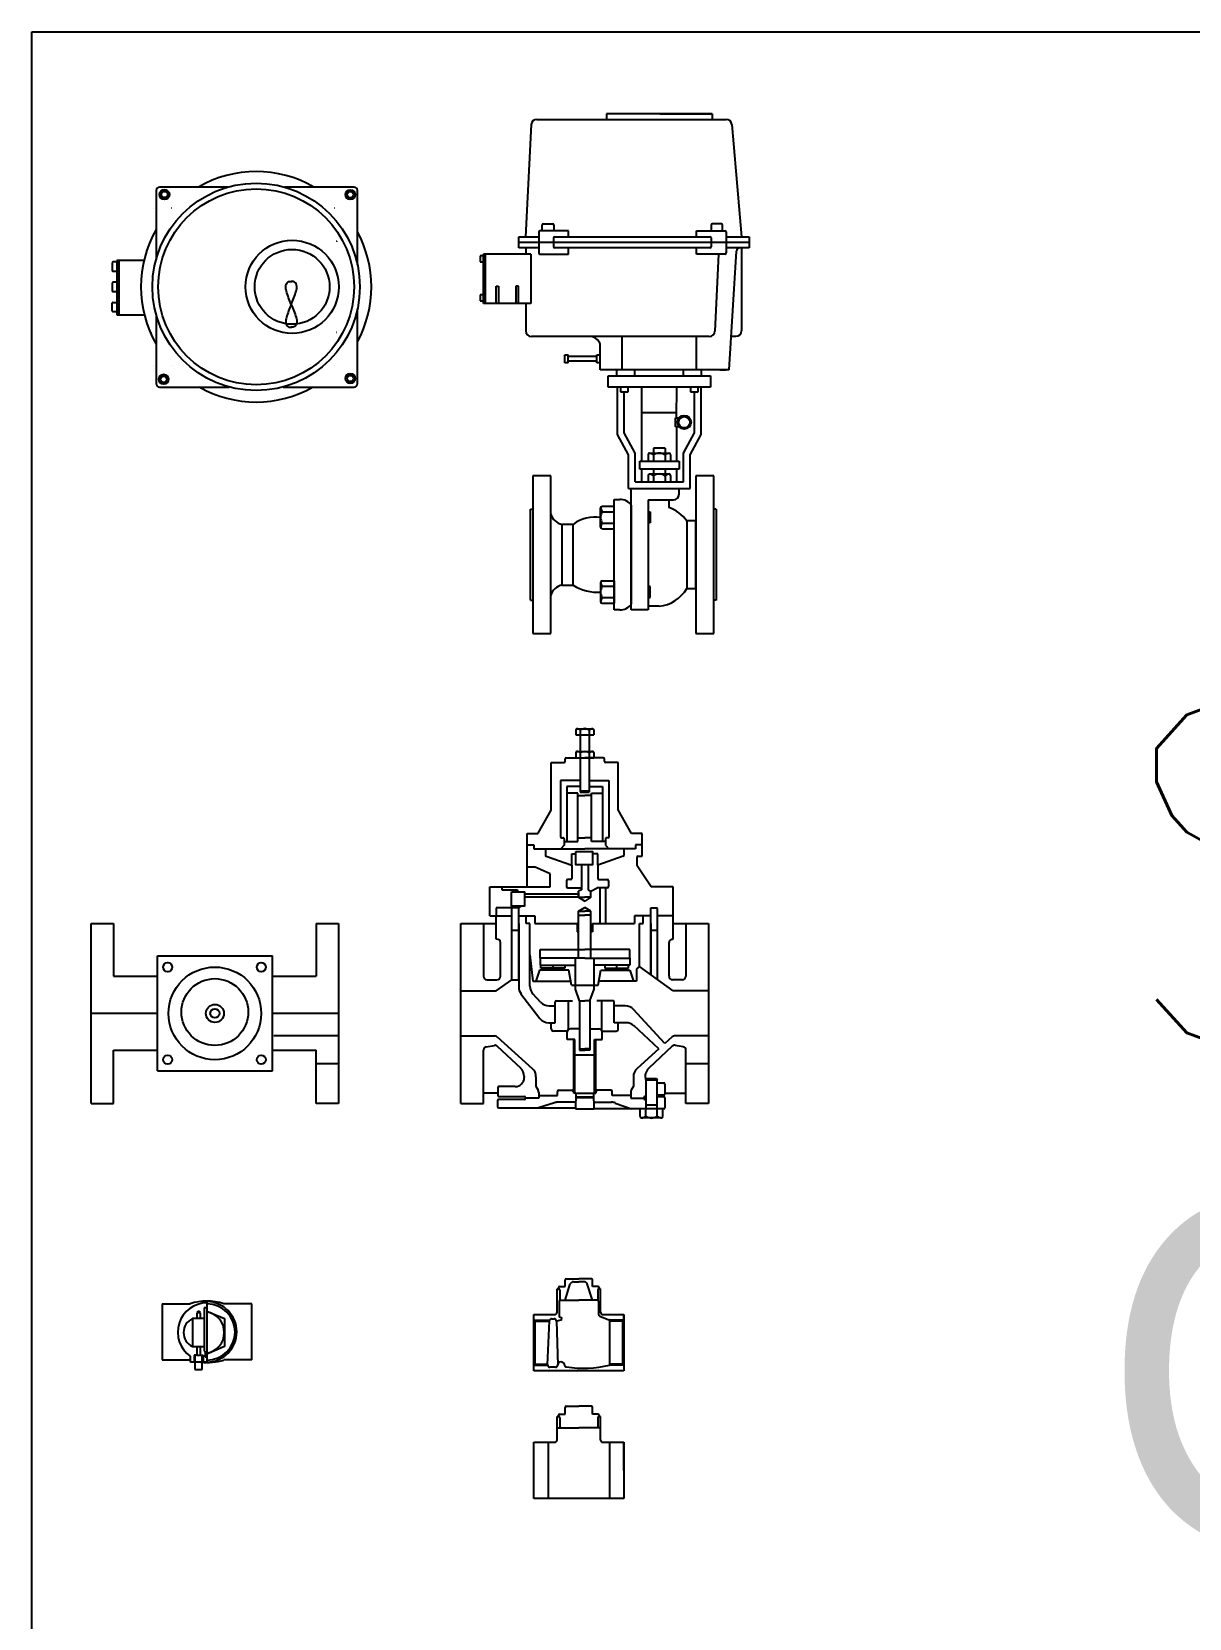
# Model space of a CAD drawing. Extents: x 101553 to 116917, y 3465 to 8824.
# Drawn here: x 101553 to 102582, y 7414 to 8824 of the extents above; entities that cross this region are included whole.
import ezdxf

# ---------------------------------------------------------------- set-up
doc = ezdxf.new("R2010")
doc.units = 0
doc.header["$LTSCALE"] = 200
doc.header["$MEASUREMENT"] = 0
for name, pattern in [('ACAD_ISO02W100', [15, 12, -3]), ('ACAD_ISO07W100', [3, 0, -3]), ('CONTINUOUS2', [0])]:
    doc.linetypes.add(name, pattern=pattern)
doc.layers.add('biaozhu', color=4, linetype='CONTINUOUS')
doc.layers.add('shebai', color=1, linetype='CONTINUOUS')
doc.styles.get("Standard").update_dxf_attribs({"font": 'txt.shx', "bigfont": 'bigfont.shx'})

msp = doc.modelspace()

# ---------------------------------------------------------------- linework, layer by layer
at = {"layer": 'shebai', "color": 1, "linetype": 'ByBlock'}
for p, q in [((102064.4, 8751.5), (102064.4, 8746.5)), ((102158.3, 8751.5), (102064.4, 8751.5)), ((102111.7, 8751.5), (102158.3, 8751.5)), ((102158.3, 8751.5), (102158.3, 8746.5)), ((101997.4, 8741.9), (101992.5, 8642.2)), ((102002.4, 8746.5), (102170.8, 8746.5)), ((102175.8, 8741.9), (102184.4, 8642.2)), ((102007.3, 8647.5), (102007.3, 8652.6)), ((102008.3, 8653.6), (102016.5, 8653.6)), ((102017.5, 8652.6), (102017.5, 8647.5)), ((102157.5, 8652.6), (102157.5, 8647.5)), ((102166.6, 8653.6), (102158.5, 8653.6)), ((102167.6, 8647.5), (102167.6, 8652.6)), ((101986.3, 8632.2), (101986.3, 8642.2)), ((101986.3, 8642.2), (102004.1, 8642.2)), ((101986.3, 8637.2), (102191.3, 8637.2)), ((102004.1, 8646.5), (102004.1, 8627.8)), ((102030.5, 8647.5), (102005.1, 8647.5)), ((102017.4, 8641.2), (102017.4, 8633.2)), ((102018.4, 8642.2), (102156.6, 8642.2)), ((102030.5, 8642.2), (102030.5, 8647.5)), ((102144.5, 8642.2), (102144.5, 8647.5)), ((102144.5, 8647.5), (102169.9, 8647.5)), ((102157.5, 8641.2), (102157.5, 8633.2)), ((102170.9, 8646.5), (102170.9, 8627.8)), ((102170.9, 8642.2), (102191.3, 8642.2)), ((102191.3, 8642.2), (102191.3, 8632.2)), ((101955, 8625.3), (101952.1, 8625.3)), ((101952.1, 8625.3), (101952.1, 8619.8)), ((101955, 8582.9), (101955, 8626.7)), ((101997.1, 8626.7), (101955, 8626.7)), ((101956.8, 8582.9), (101956.8, 8626.7)), ((102004.1, 8632.2), (101986.3, 8632.2)), ((101992.6, 8631.9), (101992.6, 8626.6)), ((101997.1, 8626.7), (101997.1, 8582.9)), ((102005.1, 8626.8), (102030.5, 8626.8)), ((102156.5, 8632.2), (102018.4, 8632.2)), ((102030.5, 8626.8), (102030.5, 8632.2)), ((102144.5, 8626.8), (102144.5, 8632.2)), ((102169.9, 8626.8), (102144.5, 8626.8)), ((102164, 8626.8), (102160.8, 8558.1)), ((102191.3, 8632.2), (102170.9, 8632.2)), ((102173.3, 8523.9), (102179.9, 8629.4)), ((102184.4, 8632.2), (102182.9, 8632.2)), ((102184.4, 8632.2), (102184.4, 8558.6)), ((101952.1, 8619.8), (101955, 8619.8)), ((101952.1, 8590.6), (101952.1, 8585.1)), ((101955, 8590.6), (101952.1, 8590.6)), ((101952.1, 8585.1), (101955, 8585.1)), ((101997.1, 8582.9), (101955, 8582.9)), ((101992.6, 8582.9), (101992.6, 8558.4)), ((102155.8, 8553.4), (101997.6, 8553.4)), ((102078.2, 8523.9), (102078.2, 8553.4)), ((102144.5, 8523.9), (102144.5, 8553.4)), ((102175.1, 8553.6), (102179.4, 8553.6)), ((102027.4, 8537), (102030.4, 8537)), ((102027.4, 8530), (102027.4, 8537)), ((102055.7, 8535.7), (102030.3, 8535.7)), ((102030.4, 8530), (102030.4, 8537)), ((102055.7, 8530), (102055.7, 8537)), ((102055.7, 8537), (102058.7, 8537)), ((102058.7, 8523.9), (102058.7, 8546)), ((102058.7, 8530), (102058.7, 8537)), ((102030.4, 8530), (102027.4, 8530)), ((102055.7, 8531.4), (102030.3, 8531.4)), ((102058.7, 8530), (102055.7, 8530)), ((102173.3, 8523.9), (102058.7, 8523.9)), ((102073.2, 8523.9), (102073.2, 8518.7)), ((102089.4, 8523.9), (102089.4, 8518.9)), ((102132.4, 8523.9), (102132.4, 8518.7)), ((102148.6, 8523.9), (102148.6, 8518.9)), ((102165.1, 8523.9), (102170.8, 8523.9)), ((102065.9, 8508.5), (102065.9, 8518.5)), ((102065.9, 8518.5), (102156.9, 8518.5)), ((102156.9, 8508.5), (102065.9, 8508.5)), ((102074.2, 8466.4), (102074.2, 8508.5)), ((102076.9, 8508.5), (102076.9, 8504.1)), ((102083.5, 8504.1), (102083.5, 8508.5)), ((102095.9, 8442.7), (102095.9, 8508.5)), ((102126.7, 8481.2), (102126.8, 8508.5)), ((102139.2, 8508.5), (102139.2, 8504.1)), ((102145.8, 8504.1), (102145.8, 8508.5)), ((102148.5, 8466.4), (102148.5, 8508.5)), ((102156.9, 8518.5), (102156.9, 8508.5)), ((102076.9, 8504.1), (102083.5, 8504.1)), ((102080.2, 8467.9), (102080.2, 8504.1)), ((102139.2, 8504.1), (102145.8, 8504.1)), ((102142.5, 8467.9), (102142.5, 8504.1)), ((102095.9, 8485.9), (102126.8, 8485.9)), ((102125.7, 8481.2), (102129, 8481.2)), ((102125.7, 8473.2), (102125.7, 8481.2)), ((102083.8, 8448.2), (102074.2, 8466.4)), ((102089.8, 8449.6), (102080.2, 8467.9)), ((102129, 8473.2), (102125.7, 8473.2)), ((102126.8, 8442.7), (102126.8, 8473.2)), ((102132.8, 8449.6), (102142.5, 8467.9)), ((102138.8, 8448.2), (102148.5, 8466.4)), ((102116.4, 8454), (102106.3, 8454)), ((102083.8, 8418.2), (102083.8, 8448.2)), ((102089.8, 8424.2), (102089.8, 8449.6)), ((102093.9, 8435.4), (102093.9, 8442.7)), ((102093.9, 8442.7), (102129, 8442.7)), ((102129, 8442.7), (102129, 8435.4)), ((102132.8, 8424.2), (102132.8, 8449.6)), ((102138.8, 8418.2), (102138.8, 8448.2)), ((102089.8, 8424.2), (102132.8, 8424.2)), ((102129, 8435.4), (102093.9, 8435.4)), ((102095.9, 8424.2), (102095.9, 8435.4)), ((102116.4, 8435.4), (102106.3, 8435.4)), ((102126.8, 8424.2), (102126.8, 8435.4)), ((102083.8, 8418.2), (102138.8, 8418.2)), ((102086.3, 8310.4), (102086.3, 8418.2)), ((102128.9, 8413.2), (102128.9, 8418.2)), ((102071.3, 8310.4), (102071.3, 8408.4)), ((102071.3, 8408.4), (102076.3, 8408.4)), ((102086.3, 8403.4), (102086.3, 8315.4)), ((102101.3, 8408.2), (102101.3, 8310.4)), ((102101.3, 8408.2), (102123.9, 8408.2)), ((102101.3, 8397.6), (102103.3, 8397.6)), ((102103.3, 8397.6), (102103.3, 8387.6)), ((102024.8, 8386.4), (102024.8, 8332.4)), ((102034.8, 8386.4), (102024.8, 8386.4)), ((102034.8, 8332.4), (102034.8, 8386.4)), ((102103.3, 8387.6), (102101.3, 8387.6)), ((102135.8, 8389.4), (102135.8, 8329.4)), ((102143.8, 8389.4), (102135.8, 8389.4)), ((102143.8, 8329.4), (102143.8, 8389.4)), ((102024.8, 8332.4), (102034.8, 8332.4)), ((102103.3, 8331.2), (102101.3, 8331.2)), ((102103.3, 8321.2), (102103.3, 8331.2)), ((102135.8, 8329.4), (102143.8, 8329.4)), ((102076.3, 8310.4), (102071.3, 8310.4)), ((102101.3, 8310.4), (102086.3, 8310.4)), ((102101.3, 8321.2), (102103.3, 8321.2))]:
    msp.add_line(p, q, dxfattribs=at)
at = {"layer": 'shebai', "color": 1, "linetype": 'ByBlock', "ltscale": 0.1}
for p, q in [((101664, 8683.3), (101664, 8622.1)), ((101727.7, 8686.3), (101667, 8686.3)), ((101840, 8686.3), (101778.1, 8686.3)), ((101843, 8617.3), (101843, 8683.3)), ((101629, 8620.9), (101629, 8572.7)), ((101653.1, 8620.9), (101629, 8620.9)), ((101630.8, 8620.9), (101630.8, 8572.9)), ((101624.9, 8619.2), (101624.9, 8612)), ((101629, 8619.7), (101625.4, 8619.7)), ((101625.4, 8611.5), (101629, 8611.5)), ((101624.9, 8601.2), (101624.9, 8593.9)), ((101629, 8601.7), (101625.4, 8601.7)), ((101625.4, 8593.4), (101629, 8593.4)), ((101624.9, 8575.9), (101624.9, 8583.2)), ((101625.4, 8583.7), (101629, 8583.7)), ((101629, 8575.4), (101625.4, 8575.4)), ((101629, 8572.7), (101653.6, 8572.7)), ((101664, 8573.1), (101664, 8511.5)), ((101843, 8511.5), (101843, 8577.8)), ((101667, 8508.5), (101729, 8508.5)), ((101776.9, 8508.5), (101840, 8508.5)), ((102119.8, 8408.2), (102119.8, 8401.3)), ((102111.3, 8313.5), (102101.3, 8313.5)), ((102041, 8199.1), (102041, 8184.5)), ((102049.1, 8199.1), (102049.1, 8184.5)), ((102015.3, 8174.6), (102023.1, 8174.6)), ((102015.3, 8132.7), (102015.3, 8174.6)), ((102023.1, 8174.6), (102026.5, 8174.6)), ((102027.5, 8175.6), (102027.5, 8177.9)), ((102028.5, 8178.9), (102045, 8178.9)), ((102041, 8178.9), (102041, 8148.1)), ((102061.5, 8178.9), (102045, 8178.9)), ((102049.1, 8178.9), (102049.1, 8148.1)), ((102062.5, 8175.6), (102062.5, 8177.9)), ((102066.9, 8174.6), (102063.5, 8174.6)), ((102074.7, 8174.6), (102066.9, 8174.6)), ((102074.7, 8132.4), (102074.7, 8174.6)), ((102041, 8158.6), (102023.4, 8158.6)), ((102023.4, 8158.6), (102023.4, 8108.6)), ((102049.1, 8158.6), (102066.6, 8158.6)), ((102066.6, 8158.6), (102066.6, 8108.6)), ((102041, 8153.2), (102029.2, 8153.2)), ((102029.2, 8153.2), (102029.2, 8104)), ((102039, 8147.3), (102029.2, 8147.3)), ((102039, 8104.4), (102039, 8147.3)), ((102039, 8145.4), (102045, 8145.4)), ((102049.1, 8149), (102041, 8149)), ((102041, 8148.1), (102049.1, 8148.1)), ((102051.1, 8145.4), (102045, 8145.4)), ((102049.1, 8153.2), (102060.9, 8153.2)), ((102051.1, 8147.3), (102060.9, 8147.3)), ((102051.1, 8104.4), (102051.1, 8147.3)), ((102060.9, 8153.2), (102060.9, 8104)), ((102003.6, 8111.9), (102015.2, 8132.2)), ((102086.7, 8111.4), (102074.7, 8132.4)), ((101993.9, 8064.1), (101993.9, 8111.4)), ((101993.9, 8111.4), (102002.8, 8111.4)), ((101993.9, 8101.4), (101999.9, 8101.4)), ((101999.9, 8101.4), (101999.9, 8097.9)), ((102026.6, 8101.1), (102023.7, 8097.9)), ((102024.4, 8107.6), (102025.7, 8107.6)), ((102026.7, 8106.6), (102026.6, 8101.1)), ((102026.6, 8104.4), (102039, 8104.4)), ((102039, 8107.6), (102045, 8107.6)), ((102051.1, 8107.6), (102045, 8107.6)), ((102063.4, 8104.4), (102051.1, 8104.4)), ((102063.4, 8106.6), (102063.4, 8101.1)), ((102063.4, 8101.1), (102066.4, 8097.9)), ((102065.6, 8107.6), (102064.4, 8107.6)), ((102096.1, 8111.4), (102086.7, 8111.4)), ((102096.1, 8101.4), (102090.2, 8101.4)), ((102090.2, 8101.4), (102090.2, 8097.9)), ((102096.1, 8091.4), (102096.1, 8111.4)), ((101999.9, 8097.9), (102045, 8097.9)), ((102010.1, 8097.9), (102010.1, 8092.2)), ((102010.8, 8091.2), (102033.5, 8083.2)), ((102033.5, 8083.2), (102033.5, 8093.5)), ((102033.5, 8093.5), (102037, 8093.5)), ((102090.2, 8097.9), (102045, 8097.9)), ((102056.6, 8093.5), (102051.9, 8093.5)), ((102056.6, 8083.2), (102056.6, 8093.5)), ((102079.2, 8091.2), (102056.6, 8083.2)), ((102079.9, 8097.9), (102079.9, 8092.2)), ((102091.5, 8083.1), (102091.5, 8090.4)), ((102092.5, 8091.4), (102096.1, 8091.4)), ((102001.1, 8081.4), (101993.6, 8081.4)), ((102014.3, 8075.6), (102001.1, 8081.4)), ((102014.3, 8064.1), (102014.3, 8075.6)), ((102032.5, 8070.5), (102029.9, 8070.5)), ((102033.5, 8083.2), (102033.5, 8071.5)), ((102042.1, 8083.6), (102042.1, 8061.3)), ((102048, 8083.6), (102048, 8061.3)), ((102056.6, 8083.2), (102056.6, 8071.5)), ((102057.6, 8070.5), (102065.2, 8070.5)), ((102104.1, 8064.1), (102091.7, 8082.6)), ((101960.6, 8038.2), (101960.6, 8064.1)), ((101960.6, 8064.1), (102014.3, 8064.1)), ((101971.4, 8064.1), (101971.4, 8061.3)), ((101971.4, 8061.3), (101985.2, 8061.3)), ((101985.2, 8061.3), (101985.2, 8059.5)), ((102039.6, 8057.5), (101991.5, 8057.5)), ((102028.9, 8069.5), (102028.9, 8064.3)), ((102029.9, 8063.3), (102042.1, 8063.3)), ((102042.1, 8061.3), (102039.6, 8060.2)), ((102039.6, 8054.8), (102039.6, 8060.2)), ((102039.6, 8059.1), (102039.6, 8054.8)), ((102048, 8061.3), (102050.4, 8060.2)), ((102050.4, 8060.2), (102056.2, 8063.3)), ((102050.4, 8054.8), (102050.4, 8060.2)), ((102065.2, 8063.3), (102056.2, 8063.3)), ((102058.6, 8063.3), (102058.6, 8031.5)), ((102063.4, 8063.3), (102063.4, 8031.5)), ((102066.2, 8069.5), (102066.2, 8064.3)), ((102123.7, 8064.1), (102104.1, 8064.1)), ((102123.7, 8038.2), (102123.7, 8064.1)), ((101986.3, 8045.3), (101966.3, 8045.3)), ((101966.3, 8045.3), (101966.3, 8038.2)), ((101980.2, 7981.4), (101980.2, 8045.3)), ((101986.3, 8045.3), (101980.2, 8045.3)), ((101988.1, 8046.8), (101986.3, 8045.3)), ((101986.3, 7981.4), (101986.3, 8045.3)), ((102039.6, 8054.8), (101991.5, 8054.8)), ((102039.6, 8054.8), (102045, 8054.8)), ((102039.6, 8054.8), (102045, 8051.3)), ((102039.6, 8042.3), (102045, 8045.8)), ((102039.6, 8042.3), (102045, 8042.3)), ((102039.6, 8039), (102039.6, 8042.3)), ((102050.4, 8054.8), (102045, 8051.3)), ((102050.4, 8054.8), (102045, 8054.8)), ((102050.4, 8042.3), (102045, 8045.8)), ((102050.4, 8042.3), (102045, 8042.3)), ((102050.4, 8039), (102050.4, 8042.3)), ((102103.8, 7986), (102103.8, 8045.3)), ((102103.8, 8045.3), (102109.8, 8045.3)), ((102109.8, 7981.4), (102109.8, 8044.7)), ((101606.2, 8031.5), (101626.2, 8031.5)), ((101606.2, 7871.5), (101606.2, 8031.5)), ((101626.2, 8031.5), (101626.2, 7984.5)), ((101806.2, 8031.5), (101806.2, 7984.5)), ((101806.2, 8031.5), (101826.2, 8031.5)), ((101826.2, 8031.5), (101826.2, 7871.5)), ((101935, 7871.5), (101935, 8031.5)), ((101935, 8031.5), (101955, 8031.5)), ((101935, 8031.5), (101966.3, 8031.5)), ((101955, 8031.5), (101955, 7984.5)), ((101960.6, 8038.2), (101966.3, 8038.2)), ((101966.3, 8017.5), (101966.3, 8038.2)), ((101966.3, 8038.2), (101980.2, 8038.2)), ((101986.3, 8038.2), (102000.8, 8038.2)), ((101986.3, 8031.5), (101986.3, 7975)), ((101993, 8031.5), (101993, 8038.2)), ((101996.3, 8031.5), (101993, 8031.5)), ((101996.3, 7975.6), (101996.3, 8031.5)), ((102000.8, 8038.2), (102000.8, 8031.5)), ((102000.8, 8031.5), (102038.2, 8031.5)), ((102038.2, 8031.5), (102038.2, 8024.1)), ((102039.6, 8000.7), (102039.6, 8039)), ((102039.6, 8039), (102045, 8039)), ((102050.4, 8039), (102045, 8039)), ((102050.4, 8000.7), (102050.4, 8039)), ((102051.8, 8031.5), (102089.2, 8031.5)), ((102051.8, 8031.5), (102051.8, 8024.1)), ((102089.2, 8038.2), (102089.2, 8031.5)), ((102103.8, 8038.2), (102089.2, 8038.2)), ((102093.8, 7993.2), (102093.8, 8031.5)), ((102093.8, 8031.5), (102097, 8031.5)), ((102097, 8031.5), (102097, 8038.2)), ((102103.8, 8031.5), (102103.8, 7986)), ((102123.7, 8038.2), (102109.8, 8038.2)), ((102123.7, 8017.5), (102123.7, 8038.2)), ((102124, 8031.5), (102155, 8031.5)), ((102135, 8031.5), (102135, 7984.5)), ((102155, 8031.5), (102155, 7871.5)), ((101967, 8017.5), (101966.3, 8017.5)), ((101970, 7984.5), (101970, 8014.5)), ((101980.2, 8025.6), (101986.3, 8025.6)), ((102038.2, 8024.1), (102039.6, 8024.1)), ((102051.8, 8024.1), (102050.4, 8024.1)), ((102103.8, 8025.6), (102109.8, 8025.6)), ((102120, 7984.5), (102120, 8014.5)), ((102123, 8017.5), (102123.7, 8017.5)), ((101665.1, 8002.6), (101767.4, 8002.6)), ((101665.1, 7900.4), (101665.1, 8002.6)), ((101767.4, 7900.4), (101767.4, 8002.6)), ((101996.3, 8003.6), (101998.8, 7980.3)), ((102005.3, 8008.3), (102045, 8008.3)), ((102005.3, 8000.7), (102005.3, 8008.3)), ((102005.3, 8000.7), (102005.3, 7994.5)), ((102045, 8000.7), (102005.3, 8000.7)), ((102036.8, 7973.2), (102036.8, 8000.7)), ((102085.2, 8008.3), (102045, 8008.3)), ((102045, 8000.7), (102085.2, 8000.7)), ((102053.3, 7973.2), (102053.3, 8000.7)), ((102085.2, 8000.7), (102085.2, 8008.3)), ((102085.2, 8000.7), (102085.2, 7994.5)), ((102004.9, 7989.9), (102001.6, 7980.3)), ((102030.8, 7989.9), (102004.9, 7989.9)), ((102005.3, 7994.5), (102036.8, 7994.5)), ((102006.1, 7991.7), (102006.1, 7994.5)), ((102027.3, 7991.7), (102006.1, 7991.7)), ((102016.6, 7994.5), (102016.6, 7989.9)), ((102027.3, 7994.5), (102027.3, 7991.7)), ((102033.4, 7976.7), (102030.8, 7989.9)), ((102085.2, 7994.5), (102053.3, 7994.5)), ((102057, 7976.7), (102059.2, 7989.9)), ((102059.2, 7989.9), (102085.1, 7989.9)), ((102062.8, 7994.5), (102062.8, 7991.7)), ((102062.8, 7991.7), (102084, 7991.7)), ((102073.4, 7994.5), (102073.4, 7989.9)), ((102084, 7991.7), (102084, 7994.5)), ((102085.1, 7989.9), (102088.4, 7980.3)), ((102093.8, 7993.2), (102091.2, 7991.1)), ((102091.2, 7991.1), (102091.2, 7980.3)), ((102123.7, 7971.5), (102093.8, 7993.2)), ((101606.2, 7951.5), (101606.2, 7971.5)), ((101626.2, 7984.5), (101665.1, 7984.5)), ((101767.4, 7984.5), (101806.2, 7984.5)), ((101935, 7971.5), (101966.3, 7971.5)), ((101935, 7951.5), (101935, 7971.5)), ((101958, 7981.5), (101967, 7981.5)), ((101966.3, 7971.5), (101980.2, 7981.4)), ((101980.2, 7981.4), (101986.3, 7981.4)), ((101998.8, 7980.3), (102032.5, 7980.3)), ((102033.4, 7976.7), (102057, 7976.7)), ((102040.5, 7962.8), (102036.8, 7973.2)), ((102049.5, 7962.8), (102053.3, 7973.2)), ((102091.2, 7980.3), (102057.6, 7980.3)), ((102132, 7981.5), (102123, 7981.5)), ((102155, 7971.5), (102123.7, 7971.5)), ((101988.3, 7968.9), (102005.1, 7947.1)), ((102006.1, 7961.3), (101999, 7968.8)), ((102013.3, 7958.2), (102018.8, 7958.2)), ((102018.8, 7943), (102018.8, 7961.8)), ((102019.8, 7962.8), (102034.2, 7962.8)), ((102030.2, 7962.8), (102030.2, 7936.6)), ((102040.5, 7962.8), (102045, 7962.8)), ((102040.5, 7962.8), (102040.5, 7918.8)), ((102049.5, 7962.8), (102045, 7962.8)), ((102049.5, 7962.8), (102049.5, 7918.8)), ((102070.3, 7962.8), (102055.9, 7962.8)), ((102059.8, 7962.8), (102059.8, 7936.6)), ((102071.3, 7943), (102071.3, 7961.8)), ((102081, 7958.2), (102071.3, 7958.2)), ((101665.1, 7951.5), (101606.2, 7951.5)), ((101826.2, 7951.5), (101767.4, 7951.5)), ((102013, 7943.2), (102018.8, 7943.2)), ((102015.2, 7937.7), (102015.2, 7943.2)), ((102081.9, 7943.2), (102071.3, 7943.2)), ((102074.9, 7937.7), (102074.9, 7943.2)), ((102116.2, 7924.7), (102088.4, 7955)), ((101826.2, 7931.5), (101768.5, 7931.5)), ((101935, 7931.5), (101965.2, 7931.5)), ((101967.2, 7930.7), (101998.4, 7902.6)), ((102029.6, 7935.7), (102017.2, 7935.7)), ((102029.5, 7928.4), (102029.5, 7934.7)), ((102040.5, 7937.7), (102032.5, 7937.7)), ((102049.5, 7937.7), (102057.5, 7937.7)), ((102060.4, 7935.7), (102072.9, 7935.7)), ((102060.5, 7928.4), (102060.5, 7934.7)), ((102111, 7920), (102088.7, 7940.6)), ((102122.9, 7930.7), (102116.2, 7924.7)), ((102155, 7931.5), (102124.9, 7931.5)), ((102155, 7931.5), (102124.9, 7931.5)), ((101626.2, 7871.5), (101626.2, 7918.9)), ((101626.2, 7918.9), (101665.1, 7918.9)), ((101767.4, 7918.9), (101806.2, 7918.9)), ((101806.2, 7871.5), (101806.2, 7918.9)), ((101955, 7871.5), (101955, 7918.9)), ((101957.5, 7921.9), (101964.7, 7923.1)), ((101967.3, 7922.4), (101988.1, 7902.8)), ((102036.2, 7928.4), (102029.5, 7928.4)), ((102035.2, 7880.6), (102035.2, 7928.4)), ((102036.2, 7880.6), (102036.2, 7928.4)), ((102040.5, 7920), (102045, 7920)), ((102040.5, 7918.8), (102045, 7918.8)), ((102049.5, 7920), (102045, 7920)), ((102049.5, 7918.8), (102045, 7918.8)), ((102053.8, 7880.6), (102053.8, 7928.4)), ((102053.8, 7928.4), (102060.5, 7928.4)), ((102054.8, 7880.6), (102054.8, 7928.4)), ((102111, 7920), (102091.6, 7902.6)), ((102122.7, 7922.4), (102102, 7902.8)), ((102132.5, 7921.9), (102125.3, 7923.1)), ((102132.5, 7921.9), (102125.3, 7923.1)), ((102135, 7871.5), (102135, 7918.9)), ((101826.2, 7906.8), (101806.2, 7906.8)), ((102036.2, 7914.6), (102053.8, 7914.6)), ((102155, 7906.8), (102135, 7906.8)), ((101665.1, 7900.4), (101767.4, 7900.4)), ((101991.2, 7895.5), (101991.2, 7894.4)), ((102001.7, 7895.2), (102001.7, 7886.6)), ((102088.3, 7895.2), (102088.3, 7886.6)), ((102099.3, 7892.4), (102099.8, 7893.5)), ((102099.3, 7892.4), (102099.3, 7866.5)), ((102099.3, 7892.4), (102109.4, 7892.4)), ((102099.8, 7893.5), (102108.8, 7893.5)), ((102108.8, 7893.5), (102109.4, 7892.4)), ((102109.4, 7866.5), (102109.4, 7892.4)), ((102109.4, 7889.7), (102115.3, 7889.7)), ((102116.3, 7888.7), (102116.3, 7879.8)), ((101967.7, 7880.6), (101955, 7880.6)), ((101967.6, 7873.9), (101967.6, 7868.4)), ((101967.7, 7885.4), (101967.7, 7878.6)), ((101991.4, 7874.9), (101968.6, 7874.9)), ((101983.2, 7886.4), (101968.7, 7886.4)), ((101968.7, 7877.6), (101991.4, 7877.6)), ((101992.4, 7876.6), (101992.4, 7875.9)), ((102004.1, 7876.1), (101992.5, 7876.1)), ((102001.9, 7886.1), (102003.3, 7883.9)), ((102004.1, 7881.2), (102004.1, 7876.1)), ((102004.1, 7878.6), (102020.8, 7878.6)), ((102020.8, 7878.6), (102020.8, 7882.1)), ((102037, 7872.5), (102021.1, 7872.5)), ((102021.8, 7883.1), (102033.8, 7883.1)), ((102034.8, 7882.3), (102035.2, 7880.6)), ((102037.2, 7880.6), (102035.2, 7880.6)), ((102037.1, 7880.6), (102036.9, 7866.5)), ((102037, 7876.8), (102052.9, 7876.8)), ((102037.1, 7880.6), (102052.8, 7880.6)), ((102037.1, 7877.3), (102052.9, 7877.3)), ((102052.8, 7880.6), (102053.1, 7866.5)), ((102052.8, 7880.6), (102054.8, 7880.6)), ((102053, 7872.5), (102068.7, 7872.5)), ((102055.3, 7882.3), (102054.8, 7880.6)), ((102068.3, 7883.1), (102056.2, 7883.1)), ((102069.3, 7878.6), (102069.3, 7882.1)), ((102085.9, 7878.6), (102069.3, 7878.6)), ((102085.9, 7881.2), (102085.9, 7876.1)), ((102085.9, 7876.1), (102097.5, 7876.1)), ((102088.2, 7886.1), (102086.7, 7883.9)), ((102097.6, 7876.6), (102097.6, 7875.9)), ((102097.6, 7876.6), (102097.6, 7875.9)), ((102099.3, 7877.6), (102098.6, 7877.6)), ((102098.6, 7874.9), (102099.3, 7874.9)), ((102115.3, 7878.8), (102109.4, 7878.8)), ((102109.4, 7877.5), (102115.3, 7877.5)), ((102116.3, 7880.6), (102135, 7880.6)), ((102116.3, 7876.5), (102116.3, 7867.5)), ((102122.4, 7880.6), (102135, 7880.6)), ((101606.2, 7871.5), (101626.2, 7871.5)), ((101826.2, 7871.5), (101806.2, 7871.5)), ((101935, 7871.5), (101955, 7871.5)), ((101968.6, 7867.4), (102036.9, 7867.4)), ((102018.1, 7872), (102003.8, 7867.4)), ((102036.9, 7866.5), (102053.1, 7866.5)), ((102072.1, 7871.8), (102086.7, 7866.5)), ((102099.3, 7870.3), (102109.4, 7870.3)), ((102115.3, 7866.5), (102109.4, 7866.5)), ((102155, 7871.5), (102135, 7871.5))]:
    msp.add_line(p, q, dxfattribs=at)
at = {"layer": 'shebai', "color": 1, "linetype": 'ACAD_ISO07W100', "ltscale": 2}
for p, q in [((101661.5, 8667.6), (101661.5, 8527.6)), ((101677.5, 8667.6), (101661.5, 8667.6)), ((101677.5, 8527.6), (101677.5, 8667.6)), ((101806.5, 8667.6), (101806.5, 8527.6)), ((101822.5, 8667.6), (101806.5, 8667.6)), ((101822.5, 8527.6), (101822.5, 8667.6)), ((101659.5, 8557.1), (101659.5, 8638.1)), ((101659.5, 8638.1), (101661.5, 8638.1)), ((101824.5, 8638.1), (101822.5, 8638.1)), ((101824.5, 8638.1), (101824.5, 8557.1)), ((101659.5, 8557.1), (101661.5, 8557.1)), ((101824.5, 8557.1), (101822.5, 8557.1)), ((101661.5, 8527.6), (101677.5, 8527.6)), ((101806.5, 8527.6), (101822.5, 8527.6))]:
    msp.add_line(p, q, dxfattribs=at)
at = {"layer": 'shebai', "color": 1, "linetype": 'ACAD_ISO02W100', "ltscale": 0.14}
for p, q in [((101966.2, 8582.9), (101966.2, 8598.1)), ((101966.2, 8598.1), (101968.4, 8598.1)), ((101968.4, 8598.1), (101968.4, 8582.9)), ((101983.8, 8598.1), (101983.8, 8582.9)), ((101986, 8598.1), (101983.8, 8598.1)), ((101986, 8582.9), (101986, 8598.1))]:
    msp.add_line(p, q, dxfattribs=at)
at = {"layer": 'shebai', "linetype": 'CONTINUOUS2'}
for p, q in [((102106.3, 8454), (102106.3, 8449.7)), ((102116.4, 8454), (102116.4, 8449.7)), ((102106.3, 8435.4), (102106.3, 8431.2)), ((102116.4, 8435.4), (102116.4, 8431.2))]:
    msp.add_line(p, q, dxfattribs=at)
at = {"layer": 'shebai', "color": 1, "linetype": 'Continuous'}
for p, q in [((102101.3, 8448.3), (102101.3, 8442.7)), ((102101.3, 8442.7), (102121.3, 8442.7)), ((102102.7, 8449.7), (102119.9, 8449.7)), ((102106.3, 8448.1), (102106.3, 8442.7)), ((102116.4, 8448.1), (102116.4, 8442.7)), ((102121.3, 8448.3), (102121.3, 8442.7)), ((101998.8, 8429.4), (101998.8, 8289.4)), ((102014.8, 8429.4), (101998.8, 8429.4)), ((102014.8, 8289.4), (102014.8, 8429.4)), ((102101.3, 8429.8), (102101.3, 8424.2)), ((102101.3, 8424.2), (102121.3, 8424.2)), ((102102.7, 8431.2), (102119.9, 8431.2)), ((102106.3, 8429.5), (102106.3, 8424.2)), ((102116.4, 8429.5), (102116.4, 8424.2)), ((102121.3, 8429.8), (102121.3, 8424.2)), ((102143.8, 8429.4), (102143.8, 8289.4)), ((102159.8, 8429.4), (102143.8, 8429.4)), ((102159.8, 8289.4), (102159.8, 8429.4)), ((101996.8, 8318.9), (101996.8, 8399.9)), ((101996.8, 8399.9), (101998.8, 8399.9)), ((102059.1, 8383.9), (102059.1, 8401.1)), ((102060.5, 8402.5), (102071.3, 8402.5)), ((102060.8, 8397.6), (102071.3, 8397.6)), ((102071.3, 8382.5), (102071.3, 8402.5)), ((102161.8, 8399.9), (102159.8, 8399.9)), ((102161.8, 8399.9), (102161.8, 8318.9)), ((102060.5, 8382.5), (102071.3, 8382.5)), ((102060.8, 8387.5), (102071.3, 8387.5)), ((102059.1, 8334.8), (102059.1, 8317.6)), ((102060.5, 8336.2), (102071.3, 8336.2)), ((102060.8, 8331.3), (102071.3, 8331.3)), ((102071.3, 8336.2), (102071.3, 8316.2)), ((101996.8, 8318.9), (101998.8, 8318.9)), ((102060.5, 8316.2), (102071.3, 8316.2)), ((102060.8, 8321.2), (102071.3, 8321.2)), ((102161.8, 8318.9), (102159.8, 8318.9)), ((101998.8, 8289.4), (102014.8, 8289.4)), ((102143.8, 8289.4), (102159.8, 8289.4)), ((102037, 8203.6), (102037, 8199.1)), ((102037, 8199.1), (102053, 8199.1)), ((102038.1, 8204.7), (102051.9, 8204.7)), ((102041, 8203.4), (102041, 8199.1)), ((102049.1, 8203.4), (102049.1, 8199.1)), ((102053, 8203.6), (102053, 8199.1)), ((102037, 8183.4), (102037, 8178.9)), ((102038.1, 8184.5), (102051.9, 8184.5)), ((102041, 8183.2), (102041, 8178.9)), ((102049.1, 8183.2), (102049.1, 8178.9)), ((102053, 8183.4), (102053, 8178.9)), ((102037, 8178.9), (102053, 8178.9)), ((102114.4, 7866.5), (102053.2, 7866.5)), ((102094.4, 7859.9), (102094.4, 7866.5)), ((102113, 7858.5), (102095.8, 7858.5)), ((102099.3, 7860.1), (102099.3, 7866.5)), ((102109.4, 7860.1), (102109.4, 7866.5)), ((102114.4, 7859.9), (102114.4, 7866.5)), ((102020.4, 7685.7), (102020.4, 7706.5)), ((102020.4, 7706.5), (102021.9, 7706.5)), ((102021.6, 7706.5), (102021.6, 7707.6)), ((102022.6, 7708.6), (102027.5, 7708.6)), ((102022.9, 7705.5), (102022.9, 7696.5)), ((102027.5, 7708.6), (102027.5, 7714.6)), ((102027.5, 7696.5), (102032.2, 7711)), ((102028.5, 7715.6), (102039.7, 7715.6)), ((102034.9, 7712.8), (102039.7, 7712.8)), ((102050.9, 7715.6), (102039.7, 7715.6)), ((102044.6, 7712.8), (102039.7, 7712.8)), ((102051.9, 7696.5), (102047.3, 7711)), ((102051.9, 7708.6), (102051.9, 7714.6)), ((102056.8, 7708.6), (102051.9, 7708.6)), ((102056.6, 7705.5), (102056.6, 7696.5)), ((102059.1, 7706.5), (102057.6, 7706.5)), ((102057.8, 7706.5), (102057.8, 7707.6)), ((102059.1, 7685.7), (102059.1, 7706.5)), ((101669.2, 7693.3), (101669.2, 7643.3)), ((101669.2, 7693.3), (101694.2, 7693.3)), ((101706.6, 7689.8), (101706.6, 7651)), ((101709.2, 7689.8), (101706.6, 7689.8)), ((101709.2, 7695.2), (101709.2, 7641)), ((101749.2, 7693.3), (101724.2, 7693.3)), ((101749.2, 7643.3), (101749.2, 7693.3)), ((102022.2, 7695.5), (102022.2, 7681.7)), ((102023.2, 7696.5), (102039.7, 7696.5)), ((102056.3, 7696.5), (102039.7, 7696.5)), ((102057.3, 7695.5), (102057.3, 7684)), ((101696.2, 7680.1), (101696.2, 7655.4)), ((101706.6, 7680.1), (101696.2, 7680.1)), ((101700.3, 7685.3), (101700.3, 7680.1)), ((101703.3, 7685.3), (101700.3, 7685.3)), ((101701.1, 7686.6), (101702.4, 7686.6)), ((101701.1, 7685.3), (101701.1, 7686.6)), ((101702.4, 7686.6), (101702.4, 7685.3)), ((101703.3, 7680.1), (101703.3, 7685.3)), ((101709.2, 7686.8), (101724.7, 7680.2)), ((101724.7, 7680.2), (101724.7, 7655.2)), ((101999.7, 7683.7), (102018.4, 7683.7)), ((101999.7, 7633.7), (101999.7, 7683.7)), ((101999.7, 7678.7), (102013.7, 7678.7)), ((102000.7, 7677.7), (101999.7, 7678.7)), ((101999.7, 7678.7), (101999.7, 7638.7)), ((102000.7, 7677.7), (102013.6, 7677.6)), ((102000.7, 7677.7), (102000.7, 7639.7)), ((102012, 7638.9), (102013.6, 7678)), ((102015.6, 7679.9), (102017.9, 7679.9)), ((102024.1, 7678.7), (102019.9, 7677.9)), ((102019.9, 7678), (102021.1, 7638.8)), ((102022.2, 7681.7), (102024.3, 7681.2)), ((102024.3, 7681.2), (102024.1, 7678.7)), ((102058.4, 7682.3), (102066.5, 7679)), ((102061.1, 7683.7), (102079.7, 7683.7)), ((102067.1, 7678.7), (102067.1, 7638.7)), ((102079.7, 7678.7), (102067.1, 7678.7)), ((102078.7, 7677.7), (102067.1, 7677.7)), ((102078.7, 7677.7), (102079.7, 7678.7)), ((102078.7, 7677.7), (102078.7, 7639.7)), ((102079.7, 7683.7), (102079.7, 7633.7)), ((102079.7, 7658.7), (102079.7, 7683.7)), ((102079.7, 7678.7), (102079.7, 7638.7)), ((101694.4, 7641.3), (101694.4, 7646.8)), ((101696.2, 7655.4), (101706.6, 7655.4)), ((101697.7, 7647.6), (101697.7, 7641.3)), ((101700.3, 7647.6), (101697.7, 7647.6)), ((101698.4, 7647.6), (101698.4, 7634.9)), ((101700.3, 7655.4), (101700.3, 7647.6)), ((101700.3, 7647.6), (101705.7, 7647.6)), ((101700.3, 7647.6), (101703.3, 7647.6)), ((101703.3, 7647.6), (101703.3, 7655.4)), ((101705, 7634.9), (101705, 7647.6)), ((101705.7, 7647.6), (101705.7, 7641.3)), ((101706.6, 7651), (101707.6, 7651)), ((101707.6, 7651), (101707.6, 7646.1)), ((101724.7, 7655.2), (101709.2, 7648.5)), ((101669.2, 7643.3), (101694.2, 7643.3)), ((101709.2, 7641.3), (101694.4, 7641.3)), ((101698.4, 7634.9), (101705, 7634.9)), ((101707.6, 7646.1), (101709.2, 7646.1)), ((101749.2, 7643.3), (101724.2, 7643.3)), ((102000.7, 7639.7), (101999.7, 7638.7)), ((101999.7, 7638.7), (102012, 7638.7)), ((102079.7, 7633.7), (101999.7, 7633.7)), ((102000.7, 7639.7), (102012, 7639.7)), ((102019.1, 7636.8), (102014, 7636.8)), ((102027, 7639.1), (102027, 7639.7)), ((102078.7, 7639.7), (102067.1, 7639.7)), ((102079.7, 7638.7), (102067.1, 7638.7)), ((102078.7, 7639.7), (102079.7, 7638.7)), ((102020.4, 7572.1), (102020.4, 7592.9)), ((102020.4, 7592.9), (102021.9, 7592.9)), ((102021.6, 7592.9), (102021.6, 7594.1)), ((102022.6, 7595.1), (102027.5, 7595.1)), ((102022.9, 7591.9), (102022.9, 7582.9)), ((102027.5, 7595.1), (102027.5, 7601.1)), ((102028.5, 7602.1), (102039.7, 7602.1)), ((102050.9, 7602.1), (102039.7, 7602.1)), ((102051.9, 7595.1), (102051.9, 7601.1)), ((102056.8, 7595.1), (102051.9, 7595.1)), ((102056.6, 7591.9), (102056.6, 7582.9)), ((102059.1, 7592.9), (102057.6, 7592.9)), ((102057.8, 7592.9), (102057.8, 7594.1)), ((102059.1, 7572.1), (102059.1, 7592.9)), ((102020.4, 7582.9), (102039.7, 7582.9)), ((102059.1, 7582.9), (102039.7, 7582.9)), ((101999.7, 7570.1), (102018.4, 7570.1)), ((101999.7, 7520.1), (101999.7, 7570.1)), ((102012.4, 7570.1), (102012.4, 7520.1)), ((102061.1, 7570.1), (102079.7, 7570.1)), ((102067.1, 7570.1), (102067.1, 7520.1)), ((102079.7, 7570.1), (102079.7, 7520.1)), ((102079.7, 7545.1), (102079.7, 7570.1)), ((102079.7, 7520.1), (101999.7, 7520.1))]:
    msp.add_line(p, q, dxfattribs=at)
at = {"layer": 'shebai', "color": 1, "linetype": 'ACAD_ISO07W100', "ltscale": 0.1}
for p, q in [((101606.2, 7971.5), (101665.1, 7971.5)), ((101826.2, 7971.5), (101767.4, 7971.5)), ((101606.2, 7931.5), (101663.9, 7931.5)), ((101826.2, 7931.5), (101768.5, 7931.5))]:
    msp.add_line(p, q, dxfattribs=at)
at = {"layer": 'shebai'}
msp.add_lwpolyline([(101553.4, 8824.5), (104714.2, 8824.5), (104714.2, 3465.4), (101553.4, 3465.4)], close=True, dxfattribs=at)
at = {"layer": 'shebai', "color": 1, "linetype": 'ByBlock', "ltscale": 0.1}
for points in [[(102037, 8095.4), (102051.9, 8095.4), (102051.9, 8083.6), (102037, 8083.6)], [(101979.9, 8059.5), (101991.5, 8059.5), (101991.5, 8046.8), (101979.9, 8046.8)]]:
    msp.add_lwpolyline(points, close=True, dxfattribs=at)
for centre, radius in [((101752.9, 8597.6), 92.2), ((101752.9, 8597.6), 87.1), ((101671.4, 8679.7), 4.4), ((101671.4, 8679.7), 2.78), ((101836.6, 8679.6), 4.4), ((101836.6, 8679.6), 2.78), ((101784.9, 8597.6), 41.4), ((101784.9, 8597.6), 33.3), ((101670.7, 8515.4), 4.4), ((101670.7, 8515.4), 2.78), ((101836.6, 8516.1), 4.4), ((101836.6, 8516.1), 2.78), ((101674.3, 7992.6), 4.04), ((101716.2, 7951.5), 41.2), ((101757.4, 7992.6), 4.04), ((101716.2, 7952.7), 29.7), ((101716.2, 7951.5), 8), ((101716.2, 7951.5), 4.04), ((101674.3, 7910.3), 4.04), ((101757.4, 7910.3), 4.04)]:
    msp.add_circle(centre, radius, dxfattribs=at)
at = {"layer": 'shebai', "color": 1, "linetype": 'ByBlock'}
for radius in [6.11, 5.01]:
    msp.add_circle((102133.5, 8477.2), radius, dxfattribs=at)
for centre, radius, start, end in [((102002.4, 8741.5), 5, 90, 174.7833), ((102170.8, 8741.5), 5, 4.9236, 90), ((102008.3, 8652.6), 1, 90, 180), ((102016.5, 8652.6), 1, 0, 90), ((102158.5, 8652.6), 1, 90, 180), ((102166.6, 8652.6), 1, 0, 90), ((102005.1, 8646.5), 1, 90, 180), ((102018.4, 8641.2), 1, 90, 180), ((102156.5, 8641.2), 1, 0, 90), ((102169.9, 8646.5), 1, 0, 90), ((102005.1, 8627.8), 1, 180, 270), ((102018.4, 8633.2), 1, 180, 270), ((102156.5, 8633.2), 1, 270, 0), ((102169.9, 8627.8), 1, 270, 0), ((102182.9, 8629.2), 3, 90, 176.3766), ((101997.6, 8558.4), 5, 180, 270), ((102048, 8541.6), 12.2, 37.5287, 76.5361), ((102155.8, 8558.4), 5, 270, 357.3178), ((102179.4, 8558.6), 5, 270, 0), ((102053.7, 8546), 5, 0, 37.5287), ((102123.9, 8413.2), 5, 270, 0), ((102027.9, 8399.9), 13.9, 198.9666, 257.0589), ((102076.9, 8397), 11.4, 34.075, 92.7949), ((102054.2, 8361), 31.9, 81.0672, 127.3294), ((102027.9, 8318.9), 13.9, 102.9411, 161.0334), ((102056, 8364.8), 38.8, 236.9433, 274.66), ((102076.9, 8321.8), 11.4, 267.2051, 325.925)]:
    msp.add_arc(centre, radius, start, end, dxfattribs=at)
at = {"layer": 'shebai', "color": 1, "linetype": 'ByBlock', "ltscale": 0.1}
for centre, radius, start, end in [((101752.9, 8597.6), 102.5, 59.9086, 120.0914), ((101667, 8683.3), 3, 90, 180), ((101840, 8683.3), 3, 0, 90), ((101752.9, 8597.6), 102.5, 150.1348, 209.8652), ((101752.9, 8597.6), 102.5, 331.4779, 28.5221), ((101625.4, 8619.2), 0.5, 90, 180), ((101625.4, 8612), 0.5, 180, 270), ((101625.4, 8601.2), 0.5, 90, 180), ((101625.4, 8593.9), 0.5, 180, 270), ((101625.4, 8583.2), 0.5, 90, 180), ((101625.4, 8575.9), 0.5, 180, 270), ((101667, 8511.5), 3, 180, 270), ((101752.9, 8597.6), 102.5, 240.3009, 299.6991), ((101840, 8511.5), 3, 270, 0), ((102108.9, 8370), 33.2, 35.6752, 70.7894), ((102107.6, 8346), 32.7, 276.4985, 329.4983), ((102026.5, 8175.6), 1, 270, 0), ((102028.5, 8177.9), 1, 90, 180), ((102061.5, 8177.9), 1, 0, 90), ((102063.5, 8175.6), 1, 180, 270), ((102014.3, 8132.7), 1, 330.2177, 0), ((102002.8, 8112.4), 1, 270, 330.2177), ((102024.4, 8108.6), 1, 180, 270), ((102025.7, 8106.6), 1, 359.4189, 90), ((102064.4, 8106.6), 1, 90, 180.5811), ((102065.6, 8108.6), 1, 270, 0), ((102011.1, 8092.2), 1, 180, 250.5705), ((102078.9, 8092.2), 1, 289.4295, 0), ((102092.5, 8090.4), 1, 90, 180), ((102029.9, 8069.5), 1, 90, 180), ((102032.5, 8071.5), 1, 270, 0), ((102057.6, 8071.5), 1, 180, 270), ((102065.2, 8069.5), 1, 0, 90), ((102092.5, 8083.1), 1, 180, 213.9989), ((102029.9, 8064.3), 1, 180, 270), ((102065.2, 8064.3), 1, 270, 0), ((101967, 8014.5), 3, 0, 90), ((102123, 8014.5), 3, 90, 180), ((101958, 7984.5), 3, 180, 270), ((101967, 7984.5), 3, 270, 0), ((101996.3, 7975), 10, 180, 217.6342), ((102006.3, 7975.6), 10, 180, 223.529), ((102123, 7984.5), 3, 180, 270), ((102132, 7984.5), 3, 270, 0), ((102013.3, 7968.2), 10, 223.529, 270), ((102019.8, 7961.8), 1, 90, 180), ((102070.3, 7961.8), 1, 0, 90), ((102081, 7948.2), 10, 42.5431, 90), ((102013, 7953.2), 10, 217.6342, 270), ((102081.9, 7933.2), 10, 47.2021, 90), ((101965.2, 7928.5), 3, 47.9807, 90), ((102017.2, 7937.7), 2, 180, 270), ((102032.5, 7934.7), 3, 90, 180), ((102057.5, 7934.7), 3, 0, 90), ((102072.9, 7937.7), 2, 270, 0), ((102124.9, 7928.5), 3, 90, 132.0193), ((101958, 7918.9), 3, 99.7035, 180), ((101965.2, 7920.2), 3, 46.7015, 99.7035), ((102124.8, 7920.2), 3, 80.2965, 133.2985), ((102132, 7918.9), 3, 0, 80.2965), ((101981.2, 7895.5), 10, 0, 46.7015), ((101991.7, 7895.2), 10, 0, 47.9807), ((102098.3, 7895.2), 10, 132.0193, 180), ((102108.8, 7895.5), 10, 133.2985, 198.2326), ((101983.2, 7894.4), 8, 270, 0), ((102002.7, 7886.6), 1, 180, 213.9117), ((102087.3, 7886.6), 1, 326.0883, 0), ((102115.3, 7888.7), 1, 0, 90), ((101968.6, 7873.9), 1, 90, 180), ((101968.7, 7885.4), 1, 90, 180), ((101968.7, 7878.6), 1, 180, 270), ((101991.4, 7876.6), 1, 0, 90), ((101991.4, 7875.9), 1, 270, 0), ((101999.1, 7881.2), 5, 0, 33.9117), ((102021.1, 7862.5), 10, 90, 107.6862), ((102021.8, 7882.1), 1, 90, 180), ((102033.8, 7882.1), 1, 14.2237, 90), ((102056.2, 7882.1), 1, 90, 165.7763), ((102068.3, 7882.1), 1, 0, 90), ((102068.7, 7862.5), 10, 69.944, 90), ((102090.9, 7881.2), 5, 146.0883, 180), ((102098.6, 7876.6), 1, 90, 180), ((102098.6, 7875.9), 1, 180, 270), ((102115.3, 7879.8), 1, 270, 0), ((102115.3, 7876.5), 1, 0, 90), ((101968.6, 7868.4), 1, 180, 270), ((102115.3, 7867.5), 1, 270, 0)]:
    msp.add_arc(centre, radius, start, end, dxfattribs=at)
at = {"layer": 'shebai', "color": 1, "linetype": 'Continuous'}
for centre, radius, start, end in [((102102.7, 8448.3), 1.39, 90, 180), ((102102.3, 8443.7), 5.89, 47.2948, 90.714), ((102111.3, 8441.2), 8.52, 53.6723, 126.3277), ((102120.4, 8443.7), 5.89, 89.286, 132.7052), ((102119.9, 8448.3), 1.39, 0, 90), ((102102.7, 8429.8), 1.39, 90, 180), ((102102.3, 8425.2), 5.89, 47.2948, 90.714), ((102111.3, 8422.7), 8.52, 53.6723, 126.3277), ((102120.4, 8425.2), 5.89, 89.286, 132.7052), ((102119.9, 8429.8), 1.39, 0, 90), ((102060.5, 8401.1), 1.39, 90, 180), ((102067.6, 8392.5), 8.52, 143.6723, 216.3277), ((102065.1, 8401.6), 5.89, 179.286, 222.7052), ((102060.5, 8383.9), 1.39, 180, 270), ((102065.1, 8383.5), 5.89, 137.2948, 180.714), ((102060.5, 8334.8), 1.39, 90, 180), ((102067.6, 8326.2), 8.52, 143.6723, 216.3277), ((102065.1, 8335.3), 5.89, 179.286, 222.7052), ((102060.5, 8317.6), 1.39, 180, 270), ((102065.1, 8317.2), 5.89, 137.2948, 180.714), ((102038.1, 8203.6), 1.11, 90, 180), ((102037.8, 8199.9), 4.71, 47.2948, 90.714), ((102045, 8197.9), 6.82, 53.6723, 126.3277), ((102052.3, 8199.9), 4.71, 89.286, 132.7052), ((102051.9, 8203.6), 1.11, 0, 90), ((102038.1, 8183.4), 1.11, 90, 180), ((102037.8, 8179.7), 4.71, 47.2948, 90.714), ((102045, 8177.7), 6.82, 53.6723, 126.3277), ((102052.3, 8179.7), 4.71, 89.286, 132.7052), ((102051.9, 8183.4), 1.11, 0, 90), ((102095.8, 7859.9), 1.39, 180, 270), ((102095.3, 7864.5), 5.89, 269.286, 312.7052), ((102104.4, 7867), 8.52, 233.6723, 306.3277), ((102113.4, 7864.5), 5.89, 227.2948, 270.714), ((102113, 7859.9), 1.39, 270, 0), ((102022.6, 7707.6), 1, 90, 180), ((102021.9, 7705.5), 1, 0, 90), ((102028.5, 7714.6), 1, 90, 180), ((102034.9, 7709.8), 3, 90, 156.5476), ((102044.6, 7709.8), 3, 23.4524, 90), ((102050.9, 7714.6), 1, 0, 90), ((102057.6, 7705.5), 1, 90, 180), ((102056.8, 7707.6), 1, 0, 90), ((101709.2, 7668.1), 26, 90, 235.1933), ((101709.2, 7644.3), 51.3, 72.9863, 107.0137), ((101708.6, 7668.3), 27, 271.4409, 88.611), ((101709.2, 7668.2), 25, 270, 89.9231), ((102023.2, 7695.5), 1, 90, 180), ((102056.3, 7695.5), 1, 0, 90), ((101702.1, 7667.7), 13.7, 115.4519, 244.5481), ((101706.1, 7667.7), 18.5, 279.5659, 80.4341), ((102015.6, 7677.9), 2, 90, 177.7579), ((102017.9, 7677.9), 2, 1.7442, 90), ((102018.4, 7685.7), 2, 270, 0), ((102059.3, 7684), 2, 180, 242.9295), ((102061.1, 7685.7), 2, 180, 270), ((102066.1, 7678.1), 1, 0, 62.9295), ((101709.2, 7692.3), 51.3, 252.9863, 253.172), ((101709.2, 7692.3), 51.3, 263.9549, 287.0137), ((102014, 7638.8), 2, 177.7579, 270), ((102019.1, 7638.8), 2, 270, 1.7442), ((102024.1, 7638.5), 3.06, 22.1812, 174.0781), ((102029, 7639.1), 2, 180, 261.2899), ((102043.9, 7736.2), 100.2, 261.2899, 283.3903), ((102022.6, 7594.1), 1, 90, 180), ((102021.9, 7591.9), 1, 0, 90), ((102028.5, 7601.1), 1, 90, 180), ((102050.9, 7601.1), 1, 0, 90), ((102057.6, 7591.9), 1, 90, 180), ((102056.8, 7594.1), 1, 0, 90), ((102018.4, 7572.1), 2, 270, 0), ((102061.1, 7572.1), 2, 180, 270)]:
    msp.add_arc(centre, radius, start, end, dxfattribs=at)
at = {"layer": 'shebai', "color": 1, "linetype": 'ByBlock', "ltscale": 0.1}
for points in [[(101784.1, 8582), (101779.8, 8593.8), (101779.2, 8598), (101781.1, 8601.9), (101784.5, 8602.4)], [(101784.1, 8582), (101779.8, 8570.3), (101779.2, 8566.1), (101781.1, 8562.2), (101784.5, 8561.7)]]:
    msp.add_spline(points, degree=3, dxfattribs=at)
for points in [[(101784.1, 8582), (101785.7, 8585.9), (101787.9, 8591.1), (101789.5, 8597.9), (101787.8, 8602.3), (101785.2, 8602.4), (101784.1, 8602.4)], [(101784.1, 8582), (101785.7, 8578.2), (101787.9, 8573), (101789.5, 8566.2), (101787.8, 8561.8), (101785.2, 8561.7), (101784.1, 8561.7)]]:
    msp.add_open_spline(points, degree=3, knots=[0, 0, 0, 0, 12.517251, 16.74403, 21.116587, 24.159491, 24.159491, 24.159491, 24.159491], dxfattribs=at)

# ---------------------------------------------------------------- texts
at = {"layer": 'biaozhu', "char_height": 312.5, "width": 64185.662, "attachment_point": 1}
for s, insert in [('SFV50A', (102513.3, 8231.8)), ('{\\f??|b0|i0|c134|p54;CV\\f??|b0|i0|c0|p54; \\fￋￎￌ￥|b0|i0|c134|p54;20}A', (102503.7, 7788.6))]:
    msp.add_mtext(s, dxfattribs=dict(at, insert=insert))

doc.saveas('drawing.dxf')
